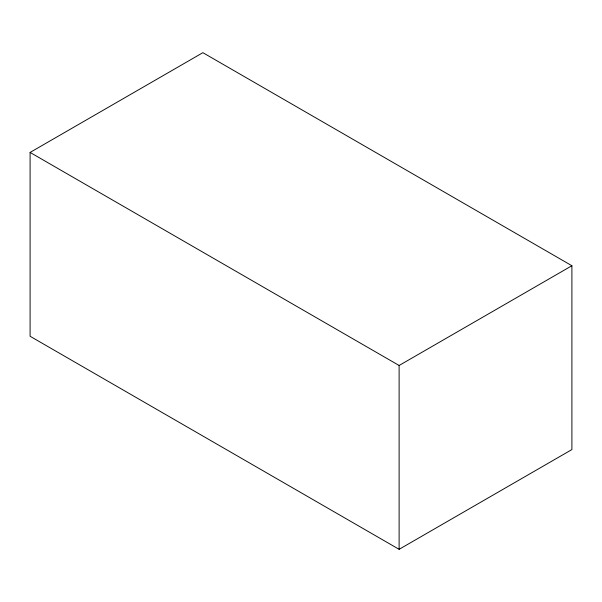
<?xml version="1.0" encoding="UTF-8"?>
<svg xmlns="http://www.w3.org/2000/svg" width="602" height="602" viewBox="0 0 602 602"><rect width="100%" height="100%" fill="white"/><g stroke="black" fill="none" stroke-linecap="round" stroke-linejoin="round"><path stroke-width="0.9" d="M30.1 152.434L202.882 52.675L571.9 265.73L571.9 449.566L399.118 549.325L30.1 336.27L30.1 152.434L399.118 365.482L571.9 265.73M399.118 365.482L399.118 549.325"/></g></svg>
